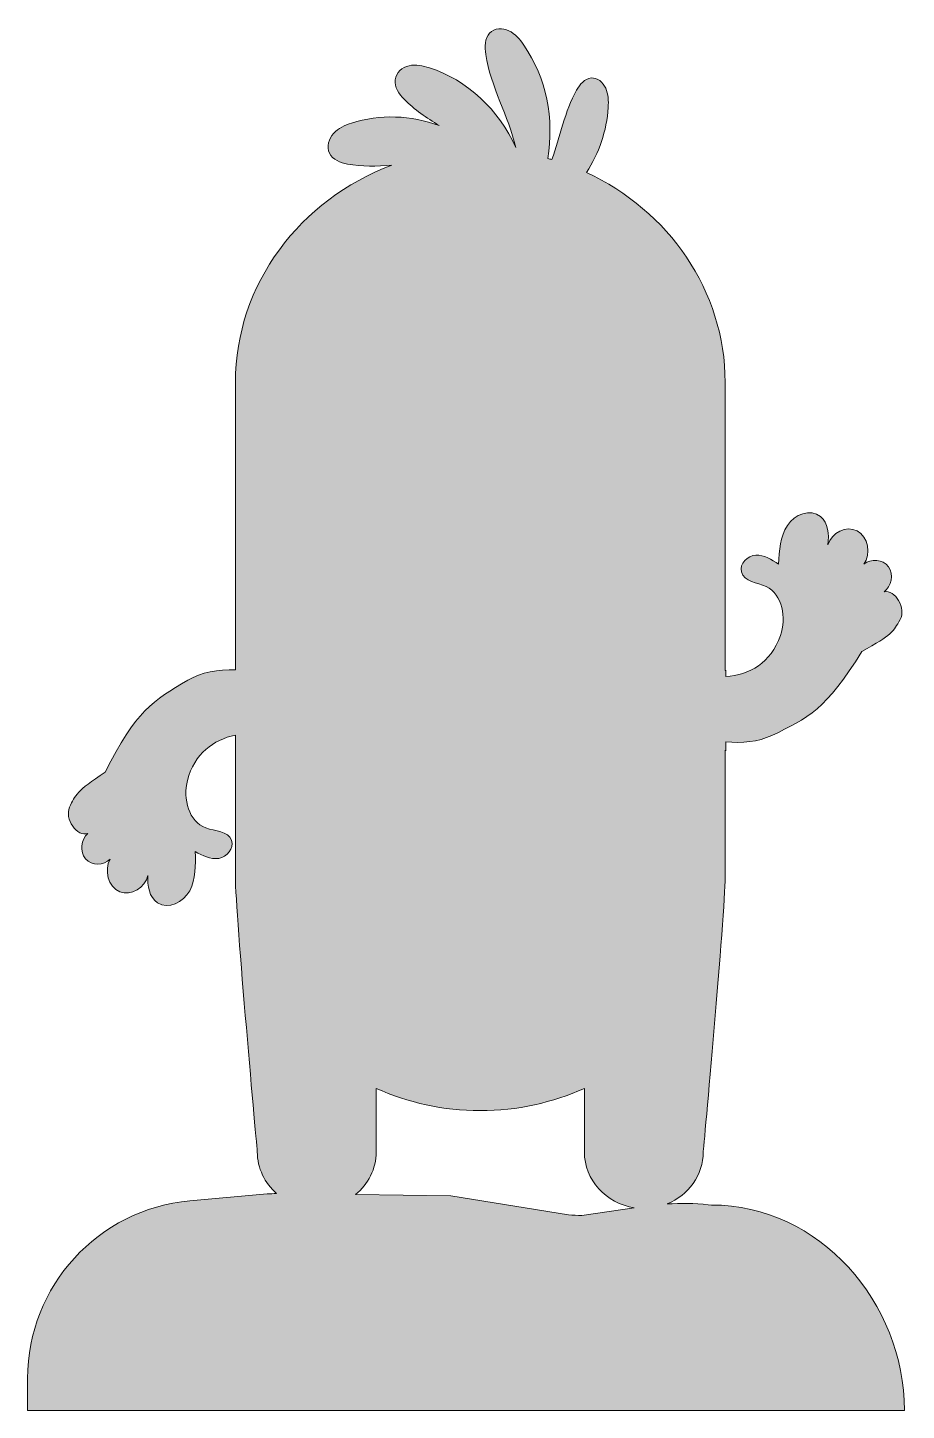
# Model space of a CAD drawing. Header units: millimetres. Extents: x 29 to 230, y -125 to -26.
# Drawn here: x 175.6 to 229.8, y -124.7 to -39.3 of the extents above; entities that cross this region are included whole.
import ezdxf

# ---------------------------------------------------------------- set-up
doc = ezdxf.new("R2010")
doc.units = ezdxf.units.MM
doc.header["$MEASUREMENT"] = 0
doc.layers.add('Layer 3', color=7, linetype='Continuous')

msp = doc.modelspace()

# ---------------------------------------------------------------- hatches: boundary and pattern name
at = {"layer": 'Layer 3'}
h = msp.add_hatch(color=1, dxfattribs=at)
h.dxf.hatch_style = 2
edge = h.paths.add_edge_path()
edge.add_spline(control_points=[(217.808, -112.004), (217.808, -112.004), (217.601, -111.983), (217.601, -111.983), (216.756, -111.897), (215.906, -111.887), (215.06, -111.938), (216.369, -111.402), (217.292, -110.162), (217.292, -108.726), (217.292, -108.726), (218.644, -93.905), (218.644, -91.784), (218.644, -91.784), (218.644, -83.93), (218.644, -83.93), (218.657, -83.94), (218.671, -83.948), (218.684, -83.959), (218.684, -83.959), (218.684, -83.412), (218.684, -83.412), (219.685, -83.512), (220.695, -83.412), (221.521, -83.022), (223.773, -81.958), (224.882, -81.406), (227.082, -77.83), (228.969, -76.808), (229.019, -76.599), (229.45, -75.869), (229.832, -75.224), (229.143, -73.955), (228.456, -74.157), (228.901, -73.822), (229.062, -73.083), (228.727, -72.61), (228.387, -72.129), (227.643, -72.08), (227.212, -72.451), (227.663, -71.823), (227.482, -70.751), (226.793, -70.391), (226.116, -70.036), (225.208, -70.508), (224.982, -71.243), (225.075, -70.6), (225.003, -69.897), (224.528, -69.508), (223.906, -68.999), (222.927, -69.373), (222.484, -70.058), (222.041, -70.743), (221.987, -71.616), (221.947, -72.442), (221.515, -72.158), (221.047, -71.863), (220.537, -71.887), (220.027, -71.91), (219.51, -72.413), (219.652, -72.927), (219.822, -73.539), (220.619, -73.569), (221.174, -73.83), (222.184, -74.305), (222.441, -75.764), (222.059, -76.854), (221.464, -78.547), (220.138, -79.288), (218.684, -79.389), (218.684, -79.389), (218.684, -78.998), (218.684, -78.998), (218.671, -79.004), (218.657, -79.007), (218.644, -79.013), (218.644, -79.013), (218.644, -61.233), (218.644, -61.233), (218.644, -55.548), (215.135, -50.606), (210.078, -48.271), (210.849, -47.086), (211.338, -45.698), (211.422, -44.254), (211.446, -43.852), (211.438, -43.432), (211.272, -43.065), (211.106, -42.698), (210.746, -42.399), (210.364, -42.435), (209.968, -42.471), (209.68, -42.833), (209.475, -43.189), (208.731, -44.482), (208.454, -46.062), (207.944, -47.472), (207.861, -47.448), (207.776, -47.427), (207.693, -47.404), (208.1, -44.991), (207.6, -42.398), (206.219, -40.413), (205.968, -40.053), (205.679, -39.701), (205.293, -39.514), (204.907, -39.327), (204.402, -39.346), (204.104, -39.664), (203.795, -39.994), (203.795, -40.52), (203.862, -40.978), (204.151, -42.968), (205.285, -44.802), (205.714, -46.722), (204.679, -44.411), (202.721, -42.541), (200.383, -41.804), (199.975, -41.675), (199.543, -41.578), (199.127, -41.674), (198.712, -41.769), (198.32, -42.103), (198.266, -42.545), (198.209, -43.005), (198.512, -43.424), (198.829, -43.747), (199.459, -44.389), (200.212, -44.893), (200.982, -45.372), (199.249, -44.737), (197.33, -44.65), (195.575, -45.222), (195.169, -45.355), (194.758, -45.528), (194.465, -45.851), (194.171, -46.174), (194.025, -46.68), (194.215, -47.079), (194.413, -47.493), (194.888, -47.662), (195.323, -47.744), (196.214, -47.913), (197.134, -47.882), (198.055, -47.824), (192.423, -49.923), (188.405, -55.151), (188.405, -61.233), (188.405, -61.233), (188.405, -78.963), (188.405, -78.963), (187.352, -78.935), (186.3, -79.12), (185.472, -79.605), (183.317, -80.87), (182.258, -81.521), (180.362, -85.283), (178.566, -86.473), (178.534, -86.686), (178.165, -87.452), (177.838, -88.13), (178.629, -89.331), (179.297, -89.067), (178.881, -89.441), (178.782, -90.193), (179.154, -90.633), (179.533, -91.082), (180.278, -91.062), (180.677, -90.654), (180.28, -91.32), (180.549, -92.372), (181.264, -92.668), (181.968, -92.96), (182.834, -92.408), (182.999, -91.655), (182.959, -92.304), (183.089, -92.997), (183.594, -93.342), (184.256, -93.792), (185.2, -93.33), (185.585, -92.608), (185.969, -91.886), (185.951, -91.011), (185.922, -90.184), (186.377, -90.428), (186.867, -90.679), (187.373, -90.609), (187.879, -90.539), (188.353, -89.992), (188.169, -89.492), (187.949, -88.898), (187.153, -88.94), (186.578, -88.731), (185.533, -88.349), (185.156, -86.92), (185.447, -85.799), (185.879, -84.137), (187.046, -83.279), (188.405, -83.002), (188.405, -83.002), (188.405, -91.784), (188.405, -91.784), (188.405, -93.905), (189.757, -108.726), (189.757, -108.726), (189.757, -109.741), (190.221, -110.656), (190.953, -111.296), (190.757, -111.303), (190.561, -111.306), (190.365, -111.324), (190.365, -111.324), (185.598, -111.751), (185.598, -111.751), (179.925, -112.259), (175.578, -117.013), (175.578, -122.709), (175.578, -122.709), (175.578, -124.679), (175.578, -124.679), (175.578, -124.679), (229.714, -124.679), (229.714, -124.679), (229.714, -118.035), (224.453, -112.004), (217.808, -112.004)], knot_values=[0, 0, 0, 0, 1, 1, 1, 2, 2, 2, 3, 3, 3, 4, 4, 4, 5, 5, 5, 6, 6, 6, 7, 7, 7, 8, 8, 8, 9, 9, 9, 10, 10, 10, 11, 11, 11, 12, 12, 12, 13, 13, 13, 14, 14, 14, 15, 15, 15, 16, 16, 16, 17, 17, 17, 18, 18, 18, 19, 19, 19, 20, 20, 20, 21, 21, 21, 22, 22, 22, 23, 23, 23, 24, 24, 24, 25, 25, 25, 26, 26, 26, 27, 27, 27, 28, 28, 28, 29, 29, 29, 30, 30, 30, 31, 31, 31, 32, 32, 32, 33, 33, 33, 34, 34, 34, 35, 35, 35, 36, 36, 36, 37, 37, 37, 38, 38, 38, 39, 39, 39, 40, 40, 40, 41, 41, 41, 42, 42, 42, 43, 43, 43, 44, 44, 44, 45, 45, 45, 46, 46, 46, 47, 47, 47, 48, 48, 48, 49, 49, 49, 50, 50, 50, 51, 51, 51, 52, 52, 52, 53, 53, 53, 54, 54, 54, 55, 55, 55, 56, 56, 56, 57, 57, 57, 58, 58, 58, 59, 59, 59, 60, 60, 60, 61, 61, 61, 62, 62, 62, 63, 63, 63, 64, 64, 64, 65, 65, 65, 66, 66, 66, 67, 67, 67, 68, 68, 68, 69, 69, 69, 70, 70, 70, 71, 71, 71, 72, 72, 72, 73, 73, 73, 74, 74, 74, 75, 75, 75, 75], degree=3, periodic=1)
edge = h.paths.add_edge_path()
edge.add_spline(control_points=[(209.8, -112.649), (209.524, -112.649), (209.248, -112.638), (208.973, -112.617), (208.973, -112.617), (201.715, -111.444), (201.715, -111.444), (201.715, -111.444), (195.826, -111.362), (195.826, -111.362), (196.604, -110.72), (197.099, -109.776), (197.099, -108.726), (197.099, -108.726), (197.099, -104.803), (197.099, -104.803), (199.052, -105.683), (201.23, -106.178), (203.524, -106.178), (203.524, -106.178), (203.525, -106.178), (203.525, -106.178), (205.819, -106.178), (207.997, -105.683), (209.95, -104.803), (209.95, -104.803), (209.95, -108.726), (209.95, -108.726), (209.95, -110.457), (211.291, -111.9), (213.032, -112.171), (213.032, -112.171), (209.8, -112.649), (209.8, -112.649)], knot_values=[0, 0, 0, 0, 1, 1, 1, 2, 2, 2, 3, 3, 3, 4, 4, 4, 5, 5, 5, 6, 6, 6, 7, 7, 7, 8, 8, 8, 9, 9, 9, 10, 10, 10, 11, 11, 11, 11], degree=3, periodic=1)

# ---------------------------------------------------------------- linework, layer by layer
at = {"layer": 'Layer 3', "lineweight": 0}
for points, knots in [([(217.808, -112.004), (217.808, -112.004), (217.601, -111.983), (217.601, -111.983), (216.756, -111.897), (215.906, -111.887), (215.06, -111.938), (216.369, -111.402), (217.292, -110.162), (217.292, -108.726), (217.292, -108.726), (218.644, -93.905), (218.644, -91.784), (218.644, -91.784), (218.644, -83.93), (218.644, -83.93), (218.657, -83.94), (218.671, -83.948), (218.684, -83.959), (218.684, -83.959), (218.684, -83.412), (218.684, -83.412), (219.685, -83.512), (220.695, -83.412), (221.521, -83.022), (223.773, -81.958), (224.882, -81.406), (227.082, -77.83), (228.969, -76.808), (229.019, -76.599), (229.45, -75.869), (229.832, -75.224), (229.143, -73.955), (228.456, -74.157), (228.901, -73.822), (229.062, -73.083), (228.727, -72.61), (228.387, -72.129), (227.643, -72.08), (227.212, -72.451), (227.663, -71.823), (227.482, -70.751), (226.793, -70.391), (226.116, -70.036), (225.208, -70.508), (224.982, -71.243), (225.075, -70.6), (225.003, -69.897), (224.528, -69.508), (223.906, -68.999), (222.927, -69.373), (222.484, -70.058), (222.041, -70.743), (221.987, -71.616), (221.947, -72.442), (221.515, -72.158), (221.047, -71.863), (220.537, -71.887), (220.027, -71.91), (219.51, -72.413), (219.652, -72.927), (219.822, -73.539), (220.619, -73.569), (221.174, -73.83), (222.184, -74.305), (222.441, -75.764), (222.059, -76.854), (221.464, -78.547), (220.138, -79.288), (218.684, -79.389), (218.684, -79.389), (218.684, -78.998), (218.684, -78.998), (218.671, -79.004), (218.657, -79.007), (218.644, -79.013), (218.644, -79.013), (218.644, -61.233), (218.644, -61.233), (218.644, -55.548), (215.135, -50.606), (210.078, -48.271), (210.849, -47.086), (211.338, -45.698), (211.422, -44.254), (211.446, -43.852), (211.438, -43.432), (211.272, -43.065), (211.106, -42.698), (210.746, -42.399), (210.364, -42.435), (209.968, -42.471), (209.68, -42.833), (209.475, -43.189), (208.731, -44.482), (208.454, -46.062), (207.944, -47.472), (207.861, -47.448), (207.776, -47.427), (207.693, -47.404), (208.1, -44.991), (207.6, -42.398), (206.219, -40.413), (205.968, -40.053), (205.679, -39.701), (205.293, -39.514), (204.907, -39.327), (204.402, -39.346), (204.104, -39.664), (203.795, -39.994), (203.795, -40.52), (203.862, -40.978), (204.151, -42.968), (205.285, -44.802), (205.714, -46.722), (204.679, -44.411), (202.721, -42.541), (200.383, -41.804), (199.975, -41.675), (199.543, -41.578), (199.127, -41.674), (198.712, -41.769), (198.32, -42.103), (198.266, -42.545), (198.209, -43.005), (198.512, -43.424), (198.829, -43.747), (199.459, -44.389), (200.212, -44.893), (200.982, -45.372), (199.249, -44.737), (197.33, -44.65), (195.575, -45.222), (195.169, -45.355), (194.758, -45.528), (194.465, -45.851), (194.171, -46.174), (194.025, -46.68), (194.215, -47.079), (194.413, -47.493), (194.888, -47.662), (195.323, -47.744), (196.214, -47.913), (197.134, -47.882), (198.055, -47.824), (192.423, -49.923), (188.405, -55.151), (188.405, -61.233), (188.405, -61.233), (188.405, -78.963), (188.405, -78.963), (187.352, -78.935), (186.3, -79.12), (185.472, -79.605), (183.317, -80.87), (182.258, -81.521), (180.362, -85.283), (178.566, -86.473), (178.534, -86.686), (178.165, -87.452), (177.838, -88.13), (178.629, -89.331), (179.297, -89.067), (178.881, -89.441), (178.782, -90.193), (179.154, -90.633), (179.533, -91.082), (180.278, -91.062), (180.677, -90.654), (180.28, -91.32), (180.549, -92.372), (181.264, -92.668), (181.968, -92.96), (182.834, -92.408), (182.999, -91.655), (182.959, -92.304), (183.089, -92.997), (183.594, -93.342), (184.256, -93.792), (185.2, -93.33), (185.585, -92.608), (185.969, -91.886), (185.951, -91.011), (185.922, -90.184), (186.377, -90.428), (186.867, -90.679), (187.373, -90.609), (187.879, -90.539), (188.353, -89.992), (188.169, -89.492), (187.949, -88.898), (187.153, -88.94), (186.578, -88.731), (185.533, -88.349), (185.156, -86.92), (185.447, -85.799), (185.879, -84.137), (187.046, -83.279), (188.405, -83.002), (188.405, -83.002), (188.405, -91.784), (188.405, -91.784), (188.405, -93.905), (189.757, -108.726), (189.757, -108.726), (189.757, -109.741), (190.221, -110.656), (190.953, -111.296), (190.757, -111.303), (190.561, -111.306), (190.365, -111.324), (190.365, -111.324), (185.598, -111.751), (185.598, -111.751), (179.925, -112.259), (175.578, -117.013), (175.578, -122.709), (175.578, -122.709), (175.578, -124.679), (175.578, -124.679), (175.578, -124.679), (229.714, -124.679), (229.714, -124.679), (229.714, -118.035), (224.453, -112.004), (217.808, -112.004)], [0, 0, 0, 0, 1, 1, 1, 2, 2, 2, 3, 3, 3, 4, 4, 4, 5, 5, 5, 6, 6, 6, 7, 7, 7, 8, 8, 8, 9, 9, 9, 10, 10, 10, 11, 11, 11, 12, 12, 12, 13, 13, 13, 14, 14, 14, 15, 15, 15, 16, 16, 16, 17, 17, 17, 18, 18, 18, 19, 19, 19, 20, 20, 20, 21, 21, 21, 22, 22, 22, 23, 23, 23, 24, 24, 24, 25, 25, 25, 26, 26, 26, 27, 27, 27, 28, 28, 28, 29, 29, 29, 30, 30, 30, 31, 31, 31, 32, 32, 32, 33, 33, 33, 34, 34, 34, 35, 35, 35, 36, 36, 36, 37, 37, 37, 38, 38, 38, 39, 39, 39, 40, 40, 40, 41, 41, 41, 42, 42, 42, 43, 43, 43, 44, 44, 44, 45, 45, 45, 46, 46, 46, 47, 47, 47, 48, 48, 48, 49, 49, 49, 50, 50, 50, 51, 51, 51, 52, 52, 52, 53, 53, 53, 54, 54, 54, 55, 55, 55, 56, 56, 56, 57, 57, 57, 58, 58, 58, 59, 59, 59, 60, 60, 60, 61, 61, 61, 62, 62, 62, 63, 63, 63, 64, 64, 64, 65, 65, 65, 66, 66, 66, 67, 67, 67, 68, 68, 68, 69, 69, 69, 70, 70, 70, 71, 71, 71, 72, 72, 72, 73, 73, 73, 74, 74, 74, 75, 75, 75, 75]), ([(209.8, -112.649), (209.524, -112.649), (209.248, -112.638), (208.973, -112.617), (208.973, -112.617), (201.715, -111.444), (201.715, -111.444), (201.715, -111.444), (195.826, -111.362), (195.826, -111.362), (196.604, -110.72), (197.099, -109.776), (197.099, -108.726), (197.099, -108.726), (197.099, -104.803), (197.099, -104.803), (199.052, -105.683), (201.23, -106.178), (203.524, -106.178), (203.524, -106.178), (203.525, -106.178), (203.525, -106.178), (205.819, -106.178), (207.997, -105.683), (209.95, -104.803), (209.95, -104.803), (209.95, -108.726), (209.95, -108.726), (209.95, -110.457), (211.291, -111.9), (213.032, -112.171), (213.032, -112.171), (209.8, -112.649), (209.8, -112.649)], [0, 0, 0, 0, 1, 1, 1, 2, 2, 2, 3, 3, 3, 4, 4, 4, 5, 5, 5, 6, 6, 6, 7, 7, 7, 8, 8, 8, 9, 9, 9, 10, 10, 10, 11, 11, 11, 11])]:
    msp.add_open_spline(points, degree=3, knots=knots, dxfattribs=at)

doc.saveas('drawing.dxf')
